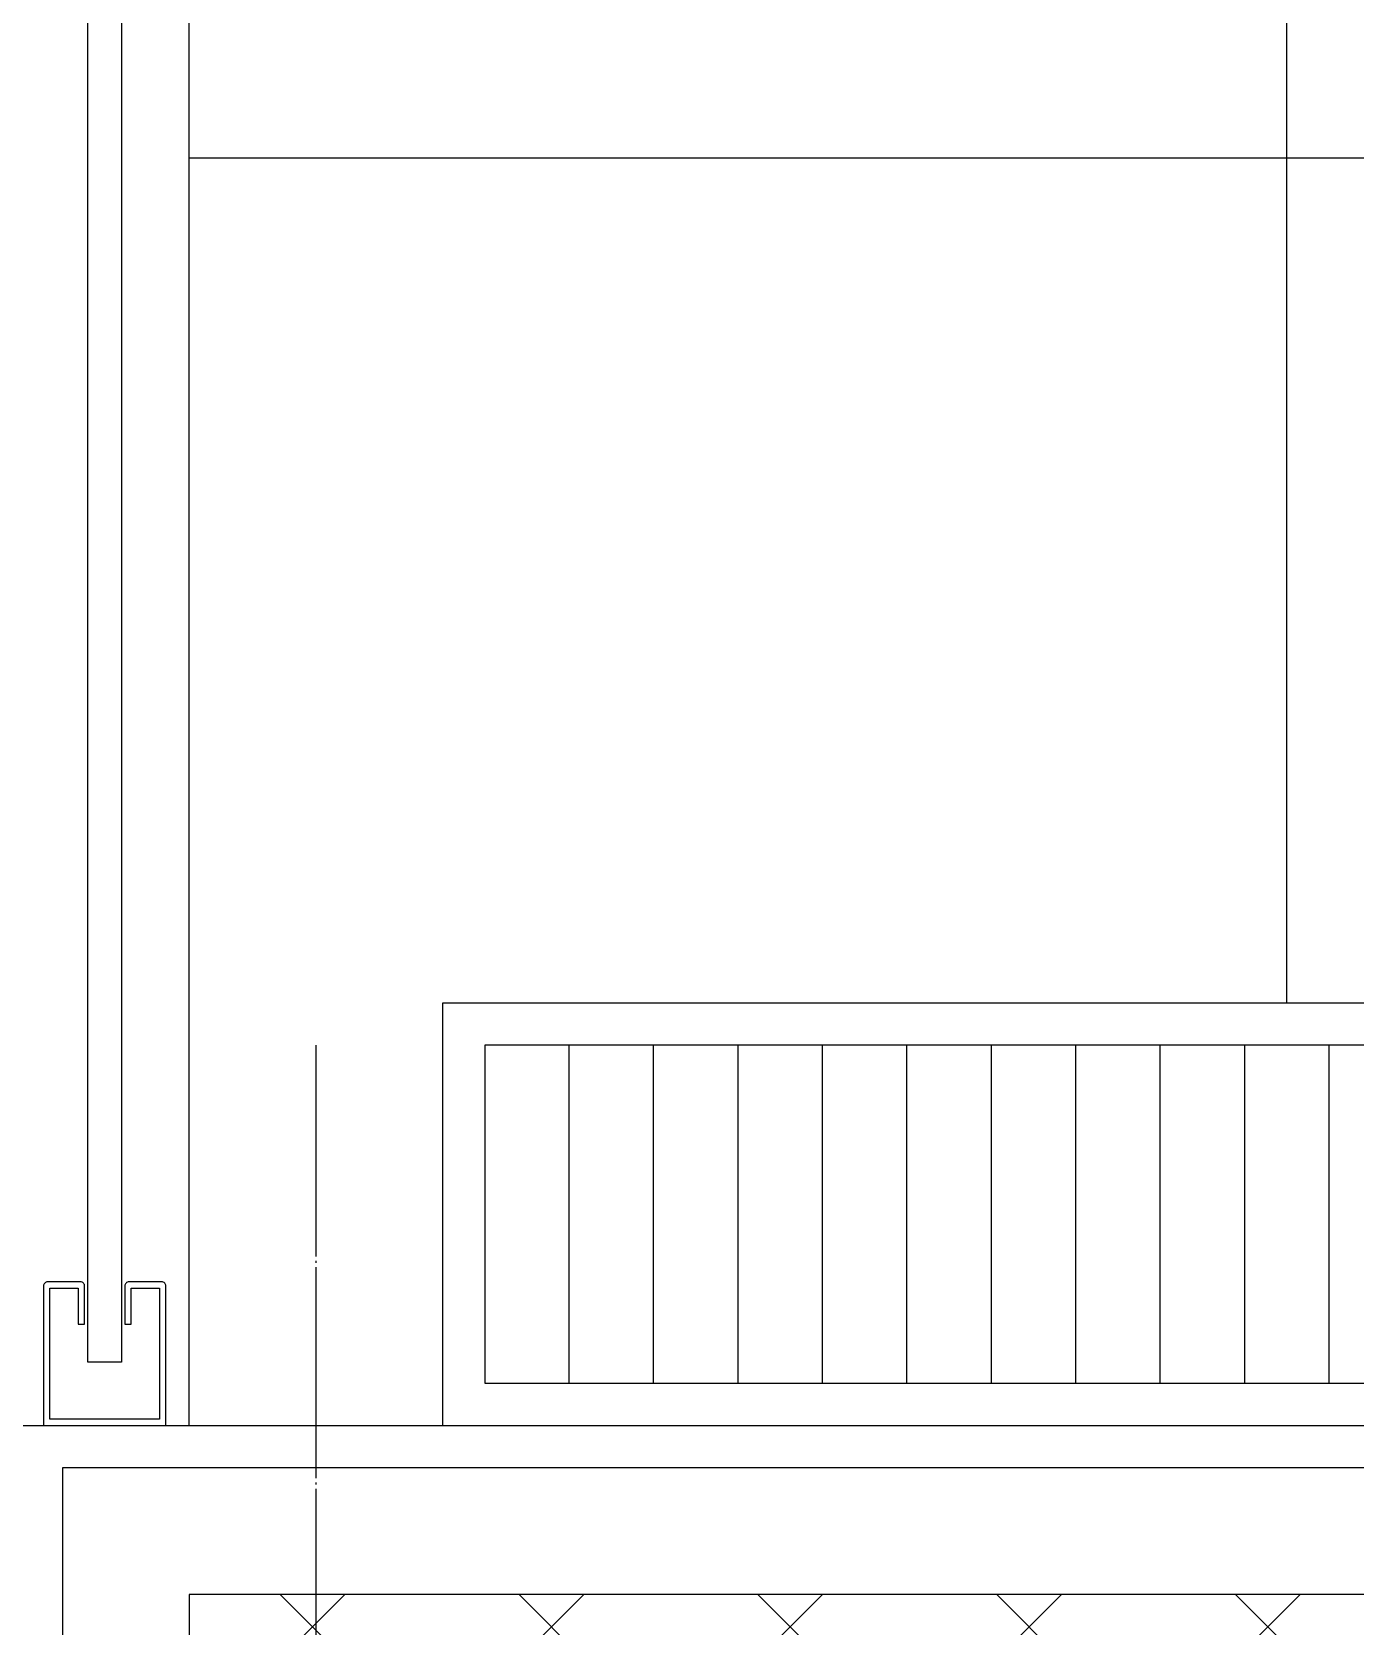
# Model space of a CAD drawing. Header units: millimetres. Extents: x 18456 to 179493, y -203649 to 469211.
# Drawn here: x 109782.4 to 110095.8, y 146936.4 to 147313.9 of the extents above; entities that cross this region are included whole.
import ezdxf

# ---------------------------------------------------------------- set-up
doc = ezdxf.new("R2010")
doc.units = ezdxf.units.MM
doc.linetypes.add('X-평면도(기본형)$0$CEN', pattern=[52.5, 50, -1, 0.5, -1])
for name, color, linetype, true_color in [('X-평면도(기본형)$0$40HAT', 9, 'Continuous', 0x808080), ('X-평면도(기본형)$0$CEN', 1, 'X-평면도(기본형)$0$CEN', 0xff0000), ('X-평면도(기본형)$0$FIN', 9, 'Continuous', 0x808080), ('X-평면도(기본형)$0$FUR', 6, 'Continuous', 0xff00ff), ('X-평면도(기본형)$0$MC', 7, 'Continuous', 0x7f7fff), ('X-평면도(기본형)$0$TIL', 5, 'Continuous', 0x0000ff), ('X-평면도(기본형)$0$W2', 3, 'Continuous', 0x00ff00)]:
    doc.layers.add(name, color=color, linetype=linetype, true_color=true_color)

# ---------------------------------------------------------------- blocks, each defined once
blk = doc.blocks.new('X-평면도(기본형)$0$A$C019C01BD')
at = {"layer": 'X-평면도(기본형)$0$FUR', "color": 4, "ltscale": 3, "true_color": 0x00ffff}
blk.add_line((483.13, 1200.3), (483.13, 0.3), dxfattribs=at)
at = {"layer": 'X-평면도(기본형)$0$FUR', "color": 8, "true_color": 0x808080}
for p, q in [((488.63, 1200.3), (488.63, 1167.3)), ((517.63, 1167.3), (517.63, 1200.3)), ((498.38, 1176.3), (496.88, 1176.3)), ((496.88, 1176.3), (496.88, 1167.8)), ((498.38, 1167.3), (498.38, 1176.3)), ((507.88, 1176.3), (507.88, 1167.3)), ((509.38, 1176.3), (507.88, 1176.3)), ((509.38, 1167.8), (509.38, 1176.3)), ((489.63, 1166.3), (497.38, 1166.3)), ((496.88, 1167.8), (490.13, 1167.8)), ((508.88, 1166.3), (516.63, 1166.3)), ((516.13, 1167.8), (509.38, 1167.8))]:
    blk.add_line(p, q, dxfattribs=at)
for points in [[(490.13, 1167.8), (490.13, 1198.8), (516.13, 1198.8), (516.13, 1167.8)], [(499.13, 636.61), (499.13, 1185.3), (507.13, 1185.3), (507.13, 636.61)]]:
    blk.add_lwpolyline(points, dxfattribs=at)
for centre, start, end in [((489.63, 1167.3), 180, 270), ((497.38, 1167.3), 270, 0), ((508.88, 1167.3), 180, 270), ((516.63, 1167.3), 270, 0)]:
    blk.add_arc(centre, 1, start, end, dxfattribs=at)
blk = doc.blocks.new('X-평면도(기본형)$0$T1')
at = {"layer": 'X-평면도(기본형)$0$FUR', "color": 8, "true_color": 0x808080}
for p, q in [((10, 210), (90, 210)), ((10, 190), (90, 190)), ((10, 170), (90, 170)), ((10, 150), (90, 150)), ((10, 130), (90, 130)), ((10, 110), (90, 110)), ((10, 90), (90, 90)), ((10, 70), (90, 70)), ((10, 50), (90, 50)), ((10, 30), (90, 30))]:
    blk.add_line(p, q, dxfattribs=at)
at = {"layer": 'X-평면도(기본형)$0$FUR'}
for points in [[(100, 270.92), (100, 0), (0, 0), (0, 700), (100, 700), (100, 487.43)], [(90, 270.87), (90, 10), (10, 10), (10, 238.22)]]:
    blk.add_lwpolyline(points, dxfattribs=at)
blk = doc.blocks.new('X-평면도(기본형)$0$BA23502100')
at = {"layer": 'X-평면도(기본형)$0$MC'}
blk.add_lwpolyline([(500, 2350), (1700, 2350), (1700, 1450), (2100, 1450), (2100, 0), (0, 0), (0, 1450), (500, 1450)], close=True, dxfattribs=at)
at = {"layer": 'X-평면도(기본형)$0$TIL'}
for p, q in [((800, 2350), (800, 1490)), ((600, 1750), (1700, 1750))]:
    blk.add_line(p, q, dxfattribs=at)
at = {"layer": 'X-평면도(기본형)$0$FUR'}
blk.add_blockref('X-평면도(기본형)$0$T1', (500, 1550), dxfattribs=at)
at = {"layer": 'X-평면도(기본형)$0$FUR', "linetype": 'ByBlock', "xscale": -1, "rotation": 90.00000000000001}
blk.add_blockref('X-평면도(기본형)$0$A$C019C01BD', (1700.3, 1973.13), dxfattribs=at)

msp = doc.modelspace()

# ---------------------------------------------------------------- hatches: boundary and pattern name
at = {"layer": 'X-평면도(기본형)$0$40HAT'}
h = msp.add_hatch(dxfattribs=at)
h.set_pattern_fill('H3', color=256, scale=40, style=0, pattern_type=2)
h.set_pattern_definition([(315, (-266331.984, -31820.326), (28.2842712, 28.2842712), []), (45, (-266331.984, -31820.326), (-28.2842712, 28.2842712), [])])
h.paths.add_polyline_path([(109719.63, 148833.95), (109929.63, 148833.95), (109929.63, 148333.95), (111559.63, 148333.95), (111559.63, 148223.95), (110809.63, 148223.95), (110809.63, 146853.95), (109909.63, 146853.95), (109909.63, 146443.95), (109819.63, 146443.95), (109819.63, 146943.95), (110719.63, 146943.95), (110719.63, 148223.95), (109819.63, 148223.95), (109819.63, 148623.95), (109719.63, 148623.95)], flags=0)

# ---------------------------------------------------------------- linework, layer by layer
at = {"layer": 'X-평면도(기본형)$0$CEN'}
msp.add_line((109849.63, 147073.95), (109849.63, 146093.95), dxfattribs=at)
at = {"layer": 'X-평면도(기본형)$0$FIN'}
for p, q in [((109789.63, 146973.95), (109789.63, 146473.95)), ((110689.63, 146973.95), (109789.63, 146973.95))]:
    msp.add_line(p, q, dxfattribs=at)
at = {"layer": 'X-평면도(기본형)$0$W2'}
for p, q in [((109819.63, 146943.95), (109819.63, 146443.95)), ((110719.63, 146943.95), (109819.63, 146943.95))]:
    msp.add_line(p, q, dxfattribs=at)

# ---------------------------------------------------------------- block references
at = {"layer": 'X-평면도(기본형)$0$TIL', "xscale": -1, "rotation": 270}
msp.add_blockref('X-평면도(기본형)$0$BA23502100', (108329.63, 146483.95), dxfattribs=at)

doc.saveas('drawing.dxf')
